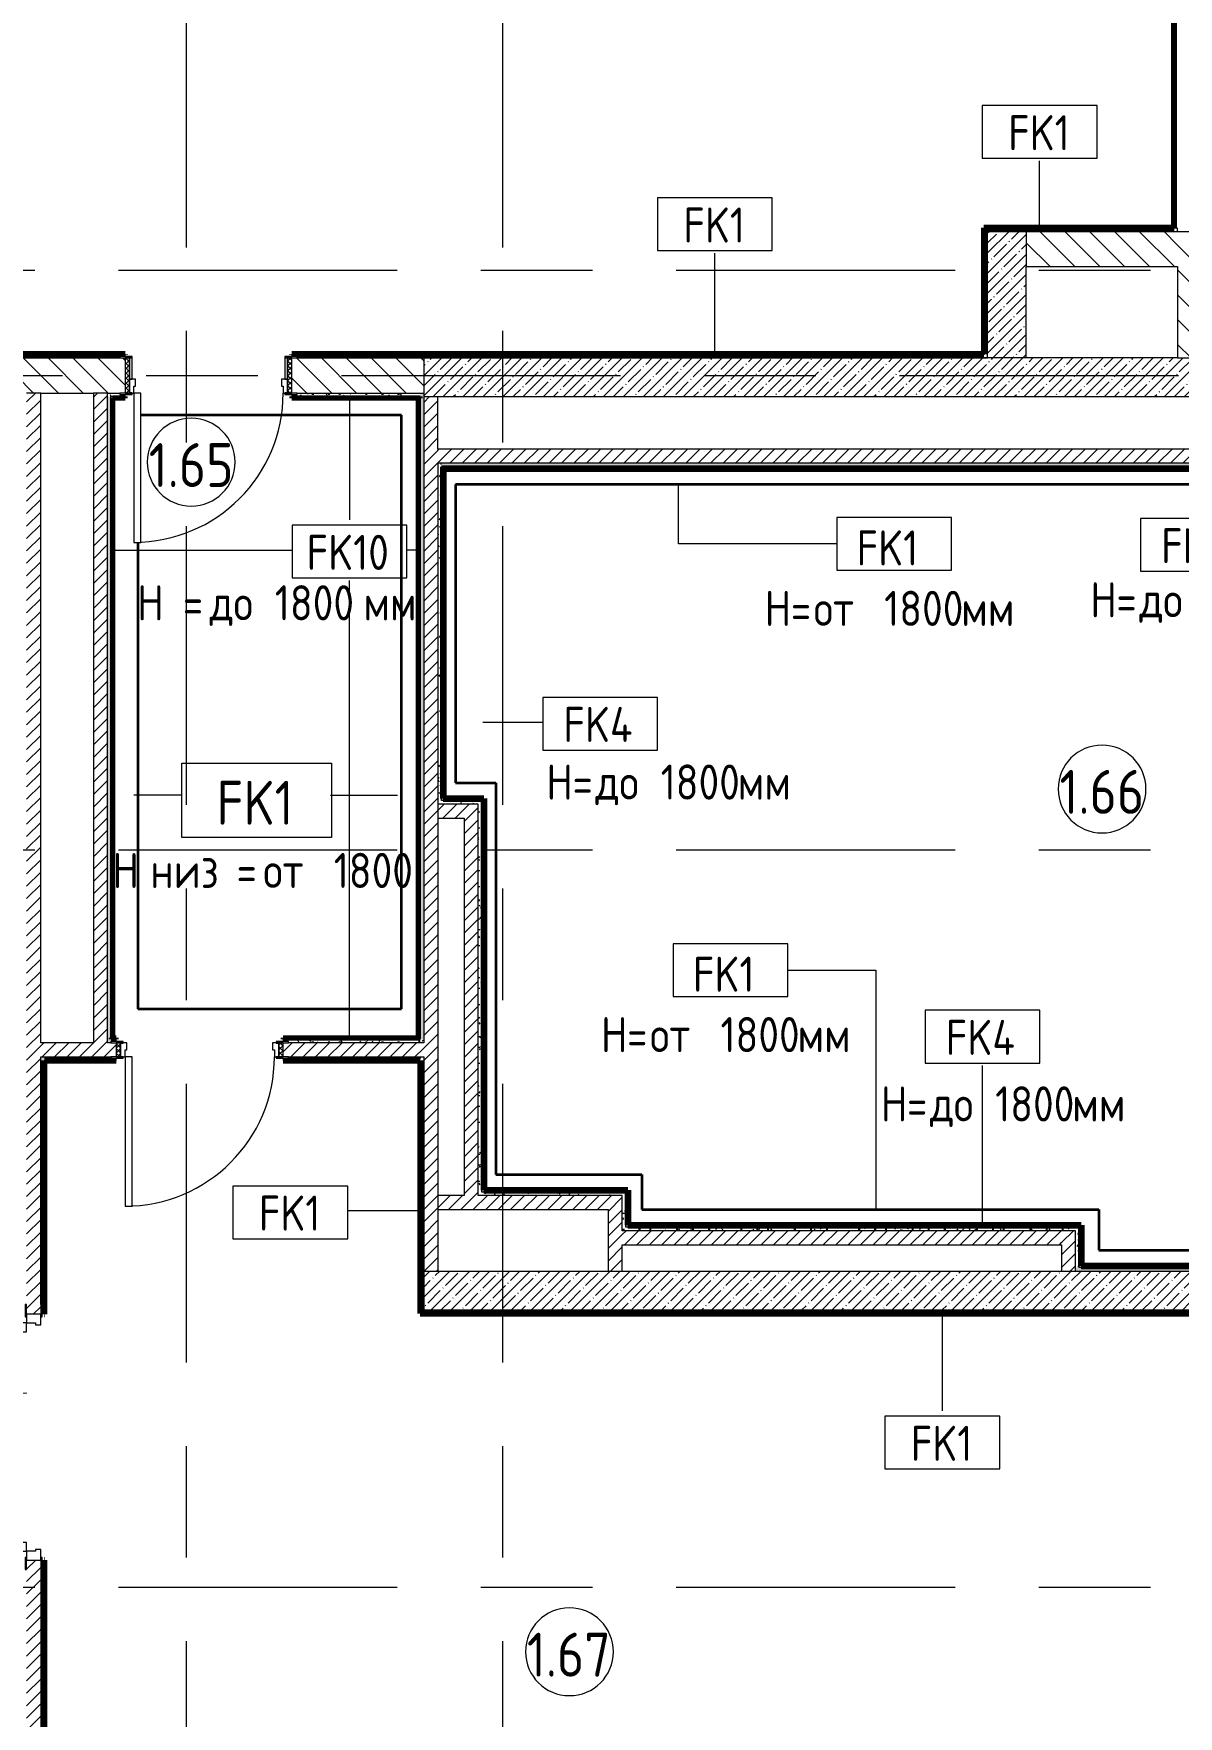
# Model space of a CAD drawing. Header units: millimetres. Extents: x 81711 to 274967, y -8553 to 29000.
# Drawn here: x 91990 to 98504, y 2865 to 12447 of the extents above; entities that cross this region are included whole.
import ezdxf

# ---------------------------------------------------------------- set-up
doc = ezdxf.new("R2010")
doc.units = ezdxf.units.MM
doc.linetypes.add('Осевая', pattern=[3175, 635, -476.25, 1587.5, -476.25])
for name, color, linetype, lineweight in [('A-AREA-IDEN', 7, 'Continuous', 9), ('A-DETL', 7, 'Continuous', 9), ('A-DETL-1', 7, 'Continuous', 35), ('A-DOOR', 7, 'Continuous', 9), ('A-DOOR-1', 7, 'Continuous', 13), ('A-DOOR-FRAM', 7, 'Continuous', 13), ('A-DOOR-FRAM-1', 7, 'Continuous', 9), ('A-WALL', 7, 'Continuous', 9), ('A-WALL-IDEN', 7, 'Continuous', 9), ('G-ANNO-TEXT', 7, 'Continuous', 9), ('I-WALL', 7, 'Continuous', 9), ('Оси-2', 7, 'Осевая', 9)]:
    doc.layers.add(name, color=color, linetype=linetype, lineweight=lineweight)
for name, color, linetype, lineweight, true_color in [('A-WALL-2', 7, 'Continuous', 9, 0xff80c0), ('G-ANNO-TEXT-1', 7, 'Continuous', 9, 0x3c3c3c), ('I-WALL-18', 7, 'Continuous', 90, 0x00ff40), ('I-WALL-2', 7, 'Continuous', 9, 0x00ff40), ('I-WALL-23', 7, 'Continuous', 70, 0xa9f3f5), ('I-WALL-3', 7, 'Continuous', 9, 0xa9f3f5), ('I-WALL-5', 7, 'Continuous', 9, 0xc0c0c0), ('I-WALL-8', 7, 'Continuous', 80, 0xff80c0)]:
    doc.layers.add(name, color=color, linetype=linetype, lineweight=lineweight, true_color=true_color)
doc.styles.add('GOST Common', font='GOST_Common.ttf', dxfattribs={"width": 0.9, "height": 200})
doc.styles.add('GOST Common_1', font='GOST_Common.ttf', dxfattribs={"width": 0.9, "height": 250})
pattern_1 = [(45, (0, 0), (-35.35534, 35.35534), [])]
pattern_2 = [(135, (0, 0), (-70.71068, -70.71068), [])]
pattern_3 = [(45, (0, 0), (-57.024626, 57.024626), []), (45, (57.025, 0), (-57.024626, 57.024626), [100.806, -20.161, 3.353, -16.808])]
pattern_4 = [(0, (0, 0), (121.92, 30.48), [10.058, -81.382, 10.058, -81.382, -487.68]), (0, (0, 0), (121.92, 30.48), [-182.88, 10.058, -172.822, 10.058, -81.382, -213.36]), (0, (0, 0), (121.92, 30.48), [-457.2, 10.058, -50.902, 10.058, -142.342]), (120, (45.72, 15.24), (-87.356454, 90.345817), [10.058, -81.382, 10.058, -81.382, -487.68]), (120, (45.72, 15.24), (-87.356454, 90.345817), [-182.88, 10.058, -172.822, 10.058, -81.382, -213.36]), (120, (45.72, 15.24), (-87.356454, 90.345817), [-457.2, 10.058, -50.902, 10.058, -142.342]), (240, (60.96, 76.2), (-34.563546, -120.825817), [10.058, -81.382, 10.058, -81.382, -487.68]), (240, (60.96, 76.2), (-34.563546, -120.825817), [-182.88, 10.058, -172.822, 10.058, -81.382, -213.36]), (240, (60.96, 76.2), (-34.563546, -120.825817), [-457.2, 10.058, -50.902, 10.058, -142.342])]

# ---------------------------------------------------------------- blocks, each defined once
blk = doc.blocks.new('110_Дверь_СКБ_1Ст_Внутренняя1 - Д-8 950x2100h_охрана-31784688-План отделки стен 1 этажа в осях 23_1-33')
at = {"layer": 'A-DOOR'}
h = blk.add_hatch(dxfattribs=at)
h.set_pattern_fill('FP_6', color=256, style=0, pattern_type=2)
h.set_pattern_definition([(135, (1826.41, 164.685), (-14.14214, -14.14214), []), (225, (1826.41, 164.685), (14.14214, -14.14214), [])])
h.paths.add_polyline_path([(483.9, 100), (462.5, 100), (462.5, -100), (487.5, -100), (487.5, 100)])
at = {"layer": 'A-DOOR-FRAM-1'}
h = blk.add_hatch(dxfattribs=at)
h.set_pattern_fill('FP_7', color=256, style=0, pattern_type=2)
h.set_pattern_definition([(45, (-296.384, 164.685), (-14.1421, 14.1421), []), (135, (-296.384, 164.685), (-14.1421, -14.1421), [])])
h.paths.add_polyline_path([(-437.5, 100), (-462.5, 100), (-462.5, -100), (-437.5, -100)])
at = {"layer": 'A-DOOR'}
blk.add_arc((437.5, 100), 850, 90, 180, dxfattribs=at)
at = {"layer": 'A-DOOR-1'}
for p, q in [((437.5, 950), (397.5, 950)), ((397.5, 950), (397.5, 100)), ((437.5, 100), (437.5, 950)), ((397.5, 100), (437.5, 100))]:
    blk.add_line(p, q, dxfattribs=at)
at = {"layer": 'A-DOOR-FRAM'}
for p, q in [((-422.5, 108), (-492.5, 108)), ((-492.5, 108), (-492.5, 100)), ((-492.5, 100), (-422.5, 100)), ((-437.5, 100), (-462.5, 100)), ((-462.5, 100), (-462.5, -100)), ((-412.5, 100), (-437.5, 100)), ((-437.5, 100), (-437.5, 20)), ((-437.5, -100), (-437.5, 100)), ((-422.5, 100), (-437.5, 100)), ((-437.5, 100), (-437.5, 99)), ((-437.5, 99), (-422.5, 99)), ((-422.5, 100), (-422.5, 108)), ((-422.5, 99), (-422.5, 100)), ((-412.5, 60), (-412.5, 100)), ((437.5, 100), (437.5, 60)), ((462.5, 100), (437.5, 100)), ((517.5, 108), (447.5, 108)), ((447.5, 108), (447.5, 100)), ((462.5, 100), (447.5, 100)), ((447.5, 100), (447.5, 99)), ((447.5, 100), (517.5, 100)), ((447.5, 99), (462.5, 99)), ((462.5, 20), (462.5, 100)), ((487.5, 100), (462.5, 100)), ((462.5, 100), (462.5, -100)), ((462.5, 99), (462.5, 100)), ((487.5, -100), (487.5, 100)), ((517.5, 100), (517.5, 108)), ((-437.5, 20), (-402.5, 20)), ((-422.5, 20), (-437.5, 20)), ((-437.5, 20), (-437.5, -100)), ((-422.5, -100), (-422.5, 20)), ((-402.5, 60), (-412.5, 60)), ((-402.5, 20), (-402.5, 60)), ((437.5, 60), (427.5, 60)), ((427.5, 60), (427.5, 20)), ((427.5, 20), (462.5, 20)), ((462.5, 20), (447.5, 20)), ((447.5, 20), (447.5, -100)), ((462.5, -100), (462.5, 20)), ((-422.5, -100), (-492.5, -100)), ((-492.5, -100), (-492.5, -108)), ((-492.5, -108), (-422.5, -108)), ((-462.5, -100), (-437.5, -100)), ((-437.5, -100), (-422.5, -100)), ((-422.5, -108), (-422.5, -100)), ((447.5, -100), (462.5, -100)), ((517.5, -100), (447.5, -100)), ((447.5, -100), (447.5, -108)), ((447.5, -108), (517.5, -108)), ((462.5, -100), (487.5, -100)), ((517.5, -108), (517.5, -100))]:
    blk.add_line(p, q, dxfattribs=at)
blk = doc.blocks.new('110_Дверь_СКБ_1Ст_Внутренняя1 - Д-8 950x2100h_охрана-32224770-План отделки стен 1 этажа в осях 23_1-33')
at = {"layer": 'A-DOOR'}
h = blk.add_hatch(dxfattribs=at)
h.set_pattern_fill('FP_8', color=256, style=0, pattern_type=2)
h.set_pattern_definition([(135, (1826.41, 104.685), (-14.14214, -14.14214), []), (225, (1826.41, 104.685), (14.14214, -14.14214), [])])
h.paths.add_polyline_path([(487.5, 40), (462.5, 40), (462.5, -40), (487.5, -40)])
at = {"layer": 'A-DOOR-FRAM-1'}
h = blk.add_hatch(dxfattribs=at)
h.set_pattern_fill('FP_9', color=256, style=0, pattern_type=2)
h.set_pattern_definition([(45, (-296.384, 104.685), (-14.1421, 14.1421), []), (135, (-296.384, 104.685), (-14.1421, -14.1421), [])])
h.paths.add_polyline_path([(-437.5, 40), (-462.5, 40), (-462.5, -40), (-437.5, -40)])
at = {"layer": 'A-DOOR'}
blk.add_arc((437.5, 40), 850, 90, 180, dxfattribs=at)
at = {"layer": 'A-DOOR-1'}
for p, q in [((437.5, 890), (397.5, 890)), ((397.5, 890), (397.5, 40)), ((437.5, 40), (437.5, 890)), ((397.5, 40), (437.5, 40))]:
    blk.add_line(p, q, dxfattribs=at)
at = {"layer": 'A-DOOR-FRAM'}
for p, q in [((-422.5, 48), (-492.5, 48)), ((-492.5, 48), (-492.5, 40)), ((-492.5, 40), (-422.5, 40)), ((-437.5, 40), (-462.5, 40)), ((-462.5, 40), (-462.5, -40)), ((-412.5, 40), (-437.5, 40)), ((-437.5, 40), (-437.5, -40)), ((-437.5, -40), (-437.5, 40)), ((-422.5, 40), (-437.5, 40)), ((-437.5, 40), (-437.5, 39)), ((-437.5, 39), (-422.5, 39)), ((-422.5, 40), (-422.5, 48)), ((-422.5, 39), (-422.5, 40)), ((-412.5, 0), (-412.5, 40)), ((-402.5, 0), (-412.5, 0)), ((-402.5, -40), (-402.5, 0)), ((437.5, 0), (427.5, 0)), ((427.5, 0), (427.5, -40)), ((437.5, 40), (437.5, 0)), ((462.5, 40), (437.5, 40)), ((517.5, 48), (447.5, 48)), ((447.5, 48), (447.5, 40)), ((462.5, 40), (447.5, 40)), ((447.5, 40), (447.5, 39)), ((447.5, 40), (517.5, 40)), ((447.5, 39), (462.5, 39)), ((462.5, -40), (462.5, 40)), ((487.5, 40), (462.5, 40)), ((462.5, 40), (462.5, -40)), ((462.5, 39), (462.5, 40)), ((487.5, -40), (487.5, 40)), ((517.5, 40), (517.5, 48)), ((-422.5, -40), (-492.5, -40)), ((-492.5, -40), (-492.5, -48)), ((-492.5, -48), (-422.5, -48)), ((-462.5, -40), (-437.5, -40)), ((-422.5, -39), (-437.5, -39)), ((-437.5, -39), (-437.5, -40)), ((-437.5, -40), (-402.5, -40)), ((-437.5, -40), (-422.5, -40)), ((-422.5, -40), (-422.5, -39)), ((-422.5, -48), (-422.5, -40)), ((427.5, -40), (462.5, -40)), ((462.5, -39), (447.5, -39)), ((447.5, -39), (447.5, -40)), ((447.5, -40), (462.5, -40)), ((517.5, -40), (447.5, -40)), ((447.5, -40), (447.5, -48)), ((447.5, -48), (517.5, -48)), ((462.5, -40), (462.5, -39)), ((462.5, -40), (487.5, -40)), ((517.5, -48), (517.5, -40))]:
    blk.add_line(p, q, dxfattribs=at)
blk = doc.blocks.new('110_Дверь_СКБ_2Ст - Д-5_п_ Из игровой в коридор-32215844-План отделки стен 1 этажа в осях 23_1-33')
at = {"layer": 'A-DOOR'}
for centre, radius, start, end in [((-637.5, 40), 900, 0, 90), ((662.5, 40), 400, 90, 180)]:
    blk.add_arc(centre, radius, start, end, dxfattribs=at)
at = {"layer": 'A-DOOR-1'}
for p, q in [((-637.5, 940), (-637.5, 40)), ((-587.5, 940), (-637.5, 940)), ((-587.5, 40), (-587.5, 940)), ((662.5, 440), (612.5, 440)), ((612.5, 440), (612.5, 40)), ((662.5, 40), (662.5, 440)), ((-637.5, 40), (-587.5, 40)), ((612.5, 40), (662.5, 40))]:
    blk.add_line(p, q, dxfattribs=at)
at = {"layer": 'A-DOOR-FRAM'}
for p, q in [((-672.5, 48), (-742.5, 48)), ((-742.5, 48), (-742.5, 40)), ((-742.5, 40), (-672.5, 40)), ((-637.5, 40), (-687.5, 40)), ((-687.5, 40), (-687.5, -40)), ((-672.5, 40), (-672.5, 48)), ((-637.5, -10), (-637.5, 40)), ((662.5, 40), (662.5, -10)), ((712.5, 40), (662.5, 40)), ((767.5, 48), (697.5, 48)), ((697.5, 48), (697.5, 40)), ((697.5, 40), (767.5, 40)), ((712.5, -40), (712.5, 40)), ((767.5, 40), (767.5, 48)), ((-672.5, -40), (-742.5, -40)), ((-742.5, -40), (-742.5, -48)), ((-742.5, -48), (-672.5, -48)), ((-672.5, -39), (-687.5, -39)), ((-687.5, -39), (-687.5, -40)), ((-687.5, -40), (-627.5, -40)), ((-687.5, -40), (-672.5, -40)), ((-672.5, -40), (-672.5, -39)), ((-672.5, -48), (-672.5, -40)), ((-627.5, -10), (-637.5, -10)), ((-627.5, -40), (-627.5, -10)), ((662.5, -10), (652.5, -10)), ((652.5, -10), (652.5, -40)), ((652.5, -40), (712.5, -40)), ((712.5, -39), (697.5, -39)), ((697.5, -39), (697.5, -40)), ((697.5, -40), (712.5, -40)), ((767.5, -40), (697.5, -40)), ((697.5, -40), (697.5, -48)), ((697.5, -48), (767.5, -48)), ((712.5, -40), (712.5, -39)), ((767.5, -48), (767.5, -40))]:
    blk.add_line(p, q, dxfattribs=at)
blk = doc.blocks.new('М_стена_0001 - Типоразмер_без рамки-25382661-План отделки стен 1 этажа в осях 23_1-33')
at = {"layer": 'A-WALL-IDEN'}
for p, q in [((3.258, 1.523), (-3.273, 1.523)), ((-3.273, 1.523), (-3.273, -1.477)), ((3.258, -1.477), (3.258, 1.523)), ((-3.273, -1.477), (3.258, -1.477))]:
    blk.add_line(p, q, dxfattribs=at)
blk = doc.blocks.new('Марка_Помещения - Номер-25198446-План отделки стен 1 этажа в осях 23_1-33')
at = {"layer": 'A-AREA-IDEN'}
for start, end in [(360, 180), (180, 360)]:
    blk.add_arc((0, 0), 2.5, start, end, dxfattribs=at)

msp = doc.modelspace()

# ---------------------------------------------------------------- hatches: boundary and pattern name
at = {"layer": 'I-WALL'}
h = msp.add_hatch(dxfattribs=at)
h.set_pattern_fill('FP_4', color=256, style=0, pattern_type=2)
h.set_pattern_definition(pattern_2)
h.paths.add_polyline_path([(98700, 10600), (98700, 11320), (98500, 11320), (98500, 10600)])
h.paths.add_polyline_path([(98500, 13220), (98700, 13220), (98700, 13400), (98500, 13400)])
h = msp.add_hatch(dxfattribs=at)
h.set_pattern_fill('FP_64', color=256, style=0, pattern_type=2)
h.set_pattern_definition(pattern_4)
h.paths.add_polyline_path([(97419, 11320), (98500, 11320), (98500, 11340), (97399, 11340), (97399, 11320)])
h = msp.add_hatch(dxfattribs=at)
h.set_pattern_fill('FP_64', color=256, style=0, pattern_type=2)
h.set_pattern_definition(pattern_4)
h.paths.add_polyline_path([(97419, 10600), (97419, 11320), (97399, 11320), (97399, 10600)])
h = msp.add_hatch(dxfattribs=at)
h.set_pattern_fill('FP_2', color=256, style=0, pattern_type=2)
h.set_pattern_definition(pattern_3)
h.paths.add_polyline_path([(97639, 10600), (97639, 11320), (97419, 11320), (97419, 10600)])
h = msp.add_hatch(dxfattribs=at)
h.set_pattern_fill('FP_4', color=256, style=0, pattern_type=2)
h.set_pattern_definition(pattern_2)
h.paths.add_polyline_path([(98500, 11120), (98500, 11320), (97639, 11320), (97639, 11120)])
h = msp.add_hatch(dxfattribs=at)
h.set_pattern_fill('FP_64', color=256, style=0, pattern_type=2)
h.set_pattern_definition(pattern_4)
h.paths.add_polyline_path([(97399, 10600), (97398, 10620), (93460, 10620), (93460, 10608), (93490, 10608), (93490, 10600), (95174.8, 10600)])
h.paths.add_polyline_path([(89852.5, 10600), (89930, 10601), (89930, 10608), (89960, 10608), (89960, 10620), (89359, 10620), (89359, 10600)])
h.paths.add_polyline_path([(92510, 10600), (92510, 10600), (92480, 10600), (92480, 10608), (92510, 10608), (92510, 10620), (91410, 10620), (91410, 10608), (91440, 10608), (91440, 10600), (92480, 10600)])
h = msp.add_hatch(dxfattribs=at)
h.set_pattern_fill('FP_4', color=256, style=0, pattern_type=2)
h.set_pattern_definition(pattern_2)
h.paths.add_polyline_path([(92480, 10400), (92510, 10400), (92510, 10600), (91385, 10600), (91385, 10400), (92410, 10400)])
h.paths.add_polyline_path([(107130, 10400), (107130, 10600), (105095, 10600), (105095, 10400), (105819.4, 10400)])
h.paths.add_polyline_path([(103645, 10400), (103645, 10600), (101610, 10600), (101610, 10400), (103615, 10400)])
h.paths.add_polyline_path([(89610, 10400), (89985, 10400), (89985, 10600), (89610, 10600)])
h.paths.add_polyline_path([(93460, 10400), (94210, 10400), (94210, 10600), (93460, 10600)])
h = msp.add_hatch(dxfattribs=at)
h.set_pattern_fill('FP_2', color=256, style=0, pattern_type=2)
h.set_pattern_definition(pattern_3)
h.paths.add_polyline_path([(100497.1, 10380), (101610, 10380), (101610, 10600), (94210, 10600), (94210, 10380), (95174.8, 10380)])
h = msp.add_hatch(dxfattribs=at)
h.set_pattern_fill('FP_3', color=256, style=0, pattern_type=2)
h.set_pattern_definition(pattern_1)
h.paths.add_polyline_path([(92030, 100), (92029, 3755), (91950, 3755), (91950, 100)])
h.paths.add_polyline_path([(92030, 5155), (92030, 10400), (91950, 10400), (91950, 5155), (92029, 5155)])
h = msp.add_hatch(dxfattribs=at)
h.set_pattern_fill('FP_3', color=256, style=0, pattern_type=2)
h.set_pattern_definition(pattern_1)
h.paths.add_polyline_path([(92330, 6700), (92410, 6700), (92410, 10400), (92330, 10400), (92330, 7527.3)])
h = msp.add_hatch(dxfattribs=at)
h.set_pattern_fill('FP_64', color=256, style=0, pattern_type=2)
h.set_pattern_definition(pattern_4)
h.paths.add_polyline_path([(92480, 10380), (92510, 10380), (92510, 10392), (92480, 10392.5), (92480, 10400), (92410, 10400), (92410, 10380), (92430, 10380)])
h.paths.add_polyline_path([(93460, 10380), (94190, 10380), (94190, 10400), (93490, 10399.2), (93490, 10392), (93460, 10392)])
h = msp.add_hatch(dxfattribs=at)
h.set_pattern_fill('FP_64', color=256, style=0, pattern_type=2)
h.set_pattern_definition(pattern_4)
h.paths.add_polyline_path([(92410, 6700), (92430, 6700), (92430, 10380), (92410, 10380), (92410, 6708)])
h = msp.add_hatch(dxfattribs=at)
h.set_pattern_fill('FP_64', color=256, style=0, pattern_type=2)
h.set_pattern_definition(pattern_4)
h.paths.add_polyline_path([(94210, 6720), (94210, 10400), (94190, 10400), (94190, 6720)])
h = msp.add_hatch(dxfattribs=at)
h.set_pattern_fill('FP_3', color=256, style=0, pattern_type=2)
h.set_pattern_definition(pattern_1)
h.paths.add_polyline_path([(94210, 5400), (94290, 5400), (94290, 10380), (94210, 10380), (94210, 6620)])
h = msp.add_hatch(dxfattribs=at)
h.set_pattern_fill('FP_3', color=256, style=0, pattern_type=2)
h.set_pattern_definition(pattern_1)
h.paths.add_polyline_path([(94290, 10000), (101080, 10000), (101080, 10080), (94290, 10080)])
h = msp.add_hatch(dxfattribs=at)
h.set_pattern_fill('FP_64', color=256, style=0, pattern_type=2)
h.set_pattern_definition(pattern_4)
h.paths.add_polyline_path([(94290, 8060), (94310, 8060), (94310, 10000), (94290, 10000), (94290, 9963.2)])
h = msp.add_hatch(dxfattribs=at)
h.set_pattern_fill('FP_64', color=256, style=0, pattern_type=2)
h.set_pattern_definition(pattern_4)
h.paths.add_polyline_path([(101080, 9980), (101080, 10000), (94310, 10000), (94310, 9980), (101060, 9980)])
h = msp.add_hatch(dxfattribs=at)
h.set_pattern_fill('FP_3', color=256, style=0, pattern_type=2)
h.set_pattern_definition(pattern_1)
h.paths.add_polyline_path([(94290, 7980), (94520, 7980), (94520, 8060), (94290, 8060)])
h = msp.add_hatch(dxfattribs=at)
h.set_pattern_fill('FP_64', color=256, style=0, pattern_type=2)
h.set_pattern_definition(pattern_4)
h.paths.add_polyline_path([(94310, 8060), (94520, 8060), (94520, 8080), (94310, 8080)])
h = msp.add_hatch(dxfattribs=at)
h.set_pattern_fill('FP_64', color=256, style=0, pattern_type=2)
h.set_pattern_definition(pattern_4)
h.paths.add_polyline_path([(94520, 5850), (94540, 5850), (94540, 8080), (94520, 8080), (94520, 7527.3)])
h = msp.add_hatch(dxfattribs=at)
h.set_pattern_fill('FP_3', color=256, style=0, pattern_type=2)
h.set_pattern_definition(pattern_1)
h.paths.add_polyline_path([(94440, 5830), (94520, 5830), (94520, 7980), (94440, 7980), (94440, 7527.3)])
h = msp.add_hatch(dxfattribs=at)
h.set_pattern_fill('FP_64', color=256, style=0, pattern_type=2)
h.set_pattern_definition(pattern_4)
h.paths.add_polyline_path([(94210, 6700), (94210, 6720), (93410, 6720), (93410, 6708), (93440, 6708), (93440, 6700), (93844.2, 6700)])
h.paths.add_polyline_path([(92460, 6708), (92460, 6720), (92430, 6720), (92430, 6708), (92448, 6708)])
h = msp.add_hatch(dxfattribs=at)
h.set_pattern_fill('FP_3', color=256, style=0, pattern_type=2)
h.set_pattern_definition(pattern_1)
h.paths.add_polyline_path([(93844.2, 6620), (94210, 6620), (94210, 6700), (93410, 6700), (93410, 6620), (93440, 6620)])
h.paths.add_polyline_path([(92030, 6620), (92460, 6620), (92460, 6700), (92030, 6700)])
h = msp.add_hatch(dxfattribs=at)
h.set_pattern_fill('FP_64', color=256, style=0, pattern_type=2)
h.set_pattern_definition(pattern_4)
h.paths.add_polyline_path([(92050, 525), (92050, 3730), (92038, 3730), (92038, 3700), (92030, 3700), (92030, 525)])
h.paths.add_polyline_path([(92050, 5180), (92050, 6620), (92030, 6620), (92030.4, 5210), (92038, 5210), (92038, 5180)])
h = msp.add_hatch(dxfattribs=at)
h.set_pattern_fill('FP_64', color=256, style=0, pattern_type=2)
h.set_pattern_definition(pattern_4)
h.paths.add_polyline_path([(94190, 6600), (94210, 6600), (94210, 6620), (93440, 6619.2), (93440, 6612), (93410, 6612), (93410, 6600), (94189, 6600)])
h.paths.add_polyline_path([(92460, 6600), (92460, 6612), (92430, 6612), (92430, 6620), (92050, 6620), (92050, 6600), (92430, 6600)])
h = msp.add_hatch(dxfattribs=at)
h.set_pattern_fill('FP_64', color=256, style=0, pattern_type=2)
h.set_pattern_definition(pattern_4)
h.paths.add_polyline_path([(94190, 5160), (94210, 5160), (94210, 6600), (94190, 6600), (94190, 6587)])
h = msp.add_hatch(dxfattribs=at)
h.set_pattern_fill('FP_64', color=256, style=0, pattern_type=2)
h.set_pattern_definition(pattern_4)
h.paths.add_polyline_path([(95174.8, 5830), (95340, 5830), (95340, 5850), (94520, 5850), (94520, 5830)])
h = msp.add_hatch(dxfattribs=at)
h.set_pattern_fill('FP_64', color=256, style=0, pattern_type=2)
h.set_pattern_definition(pattern_4)
h.paths.add_polyline_path([(95360, 5650), (95360, 5850), (95340, 5850), (95340, 5650)])
h = msp.add_hatch(dxfattribs=at)
h.set_pattern_fill('FP_3', color=256, style=0, pattern_type=2)
h.set_pattern_definition(pattern_1)
h.paths.add_polyline_path([(95174.8, 5750), (95260, 5750), (95260, 5830), (94290, 5830), (94290, 5750)])
h = msp.add_hatch(dxfattribs=at)
h.set_pattern_fill('FP_3', color=256, style=0, pattern_type=2)
h.set_pattern_definition(pattern_1)
h.paths.add_polyline_path([(95340, 5400), (95340, 5830), (95260, 5830), (95260, 5400)])
h = msp.add_hatch(dxfattribs=at)
h.set_pattern_fill('FP_64', color=256, style=0, pattern_type=2)
h.set_pattern_definition(pattern_4)
h.paths.add_polyline_path([(97835.9, 5630), (97920, 5630), (97920, 5650), (95340, 5650), (95340, 5630)])
h = msp.add_hatch(dxfattribs=at)
h.set_pattern_fill('FP_3', color=256, style=0, pattern_type=2)
h.set_pattern_definition(pattern_1)
h.paths.add_polyline_path([(97840, 5550), (97840, 5630), (95340, 5630), (95340, 5550), (97835.9, 5550)])
h = msp.add_hatch(dxfattribs=at)
h.set_pattern_fill('FP_3', color=256, style=0, pattern_type=2)
h.set_pattern_definition(pattern_1)
h.paths.add_polyline_path([(97920, 5400), (97920, 5630), (97840, 5630), (97840, 5400)])
h = msp.add_hatch(dxfattribs=at)
h.set_pattern_fill('FP_64', color=256, style=0, pattern_type=2)
h.set_pattern_definition(pattern_4)
h.paths.add_polyline_path([(97940, 5420), (97940, 5650), (97920, 5650), (97920, 5420)])
h = msp.add_hatch(dxfattribs=at)
h.set_pattern_fill('FP_2', color=256, style=0, pattern_type=2)
h.set_pattern_definition(pattern_3)
h.paths.add_polyline_path([(101610, 5180), (101610, 5400), (100710, 5400), (100710, 5180), (101570, 5180)])
h.paths.add_polyline_path([(95174.8, 5180), (99660, 5180), (99660, 5400), (94210, 5400), (94210, 5180)])
h = msp.add_hatch(dxfattribs=at)
h.set_pattern_fill('FP_64', color=256, style=0, pattern_type=2)
h.set_pattern_definition(pattern_4)
h.paths.add_polyline_path([(99630, 5400), (99630, 5408), (99660, 5408), (99660, 5420), (97920, 5420), (97920, 5400)])
h.paths.add_polyline_path([(101080, 5400), (101080, 5420), (100710, 5420), (100710, 5408), (100740, 5408), (100740, 5400)])
h = msp.add_hatch(dxfattribs=at)
h.set_pattern_fill('FP_64', color=256, style=0, pattern_type=2)
h.set_pattern_definition(pattern_4)
h.paths.add_polyline_path([(97835.9, 5160), (99660, 5160), (99660, 5172), (99630, 5172), (99630, 5180), (94210, 5180), (94210, 5160), (95174.8, 5160)])
h.paths.add_polyline_path([(101570, 5160), (101570, 5180), (100740, 5179.3), (100740, 5172), (100710, 5172), (100710, 5160), (101569, 5160)])
at = {"layer": 'I-WALL-2'}
for points in [[(94321, 8080), (94321, 9980), (94310, 9980), (94310, 8080)], [(101060, 9969), (101060, 9980), (94310, 9980), (94310, 9969), (101049, 9969)], [(94321, 8080), (94551, 8080), (94551, 8091), (94321, 8091)], [(94551, 5850), (94551, 8080), (94540, 8080), (94540, 5850)], [(95360, 5850), (95371, 5850), (95371, 5861), (94551, 5861), (94551, 5850), (95340, 5850)], [(95371, 5650), (95371, 5850), (95360, 5850), (95360, 5650)], [(97940, 5650), (97951, 5650), (97951, 5661), (95371, 5661), (95371, 5650), (97920, 5650)], [(97951, 5420), (97951, 5650), (97940, 5650), (97940, 5420)]]:
    msp.add_hatch(color=256, dxfattribs=at).paths.add_polyline_path(points)
h = msp.add_hatch(color=256, dxfattribs=at)
h.paths.add_polyline_path([(99660, 5420), (99660, 5431), (97951, 5431), (97951, 5420)])
h.paths.add_polyline_path([(101060, 5420), (101060, 5431), (100710, 5431), (100710, 5420)])
at = {"layer": 'I-WALL-3'}
h = msp.add_hatch(color=256, dxfattribs=at)
h.paths.add_polyline_path([(92439, 10371), (92510, 10371), (92510, 10380), (92430, 10380), (92430, 10371)])
h.paths.add_polyline_path([(94189.5, 10371), (94189.5, 10380), (93460, 10380), (93460, 10371)])
for points in [[(92439, 6720), (92439, 10371), (92430, 10371), (92430, 6720)], [(94190, 6720.5), (94190, 10380), (94181, 10380), (94181, 6720.5)]]:
    msp.add_hatch(color=256, dxfattribs=at).paths.add_polyline_path(points)
h = msp.add_hatch(color=256, dxfattribs=at)
h.paths.add_polyline_path([(94190, 6720), (94190, 6729), (93410, 6729), (93410, 6720), (93844.2, 6720)])
h.paths.add_polyline_path([(92430.5, 6720), (92460, 6720), (92460, 6729), (92430.5, 6729)])

# ---------------------------------------------------------------- linework, layer by layer
at = {"layer": 'A-DETL'}
for p, q in [((95660.5, 9541.5), (95660.5, 9880)), ((97213.6, 9691.5), (96560.5, 9691.5)), ((96560.5, 9691.5), (96560.5, 9391.5)), ((97213.6, 9391.5), (97213.6, 9691.5)), ((96560.5, 9541.5), (95660.5, 9541.5)), ((96560.5, 9391.5), (97213.6, 9391.5)), ((92836, 8109.9), (92560, 8109.9)), ((93680, 8109.9), (94060, 8109.9)), ((96281.9, 7264.2), (95628.8, 7264.2)), ((95628.8, 7264.2), (95628.8, 6964.2)), ((96281.9, 6964.2), (96281.9, 7264.2)), ((96281.9, 7114.2), (96781.9, 7114.2)), ((96781.9, 7114.2), (96781.9, 5750)), ((95628.8, 6964.2), (96281.9, 6964.2))]:
    msp.add_line(p, q, dxfattribs=at)
at = {"layer": 'A-DETL-1'}
for p, q in [((94083.5, 10273.7), (92600, 10273.7)), ((94083.5, 6893.7), (94083.5, 10273.7)), ((100960, 9880), (94390, 9880)), ((94390, 9880), (94390, 8180)), ((92583.5, 9550), (92583.5, 6893.7)), ((94390, 8180), (94620, 8180)), ((94620, 8180), (94620, 5950)), ((92583.5, 6893.7), (94083.5, 6893.7)), ((94620, 5950), (95451, 5950)), ((95451, 5950), (95451, 5750)), ((95451, 5750), (98051, 5750)), ((98051, 5750), (98051, 5520)), ((98051, 5520), (100960, 5520))]:
    msp.add_line(p, q, dxfattribs=at)
at = {"layer": 'A-WALL'}
for p, q in [((97399, 11320), (97399, 10620)), ((97639, 11320), (97639, 11120)), ((97399, 10620), (93460, 10620)), ((94210, 10600), (94210, 10400)), ((98500, 10600), (98700, 10600)), ((92030, 10400), (91950, 10400)), ((92410, 10400), (92330, 10400)), ((94210, 6700), (93440, 6700)), ((92050, 6599), (92050, 6600)), ((92050, 6600), (92460, 6600)), ((94189, 6600), (94190, 6600)), ((94190, 6600), (94190, 5160)), ((94210, 5400), (94290, 5400)), ((92050, 525), (92050, 3730))]:
    msp.add_line(p, q, dxfattribs=at)
at = {"layer": 'A-WALL-2'}
for p, q in [((91410, 10620), (92510, 10620)), ((92050, 6599), (92050, 5180)), ((94189, 6600), (93410, 6600))]:
    msp.add_line(p, q, dxfattribs=at)
at = {"layer": 'A-WALL-IDEN'}
for p, q in [((97715.1, 11340.5), (97715.1, 11723)), ((95866.7, 10620.5), (95866.7, 11197.2)), ((93787.8, 10379.5), (93787.8, 9677.4)), ((92428.7, 9505.4), (93461.3, 9505.4)), ((94185.5, 9505.4), (94114.4, 9505.4)), ((93787.8, 6715.8), (93787.8, 9333.4)), ((94545.5, 8525.5), (94887, 8525.5)), ((97389.7, 5655.5), (97389.7, 6571.2)), ((94189.5, 5742.7), (93777, 5742.7)), ((97160.9, 5159.5), (97160.9, 4603.7))]:
    msp.add_line(p, q, dxfattribs=at)
at = {"layer": 'G-ANNO-TEXT', "flags": 128}
msp.add_lwpolyline([(92833.8, 8292.5), (93685.4, 8292.5), (93685.4, 7869.5), (92833.8, 7869.5)], close=True, dxfattribs=at)
at = {"layer": 'I-WALL-18'}
for p, q in [((101060, 9969), (94310, 9969)), ((94321, 9980), (94321, 8091)), ((94321, 8091), (94551, 8091)), ((94551, 8091), (94551, 5861)), ((94551, 5861), (95371, 5861)), ((95371, 5861), (95371, 5661)), ((95371, 5661), (97951, 5661)), ((97951, 5661), (97951, 5431)), ((97951, 5431), (99660, 5431))]:
    msp.add_line(p, q, dxfattribs=at)
at = {"layer": 'I-WALL-23'}
for p, q in [((92510, 10371), (92439, 10371)), ((92439, 10371), (92439, 6720)), ((92510, 10371), (92510, 10380)), ((93460, 10380), (93460, 10371)), ((94189.5, 10371), (93460, 10371)), ((94181, 6720.5), (94181, 10380)), ((94189.5, 10371), (94189.5, 10380)), ((92430.5, 6729), (92460, 6729)), ((92430.5, 6729), (92430.5, 6720)), ((92460, 6720), (92460, 6729)), ((93410, 6729), (94190, 6729)), ((93410, 6729), (93410, 6720)), ((94181, 6720.5), (94190, 6720.5))]:
    msp.add_line(p, q, dxfattribs=at)
at = {"layer": 'I-WALL-5'}
for p, q in [((97419, 10600), (97419, 11320)), ((97419, 11320), (98500, 11320)), ((98500, 11340), (98480, 11340)), ((98500, 11320), (98500, 11340)), ((98500, 11320), (100809, 11320)), ((97639, 11120), (98500, 11120)), ((97639, 10600), (97639, 11120)), ((98500, 11120), (98500, 10600)), ((92480, 10600), (91440, 10600)), ((91440, 10600), (92480, 10600)), ((92510, 10608), (92510, 10620)), ((93460, 10620), (93460, 10608)), ((98500, 10600), (93490, 10600)), ((93490, 10600), (97419, 10600)), ((92030, 6700), (92030, 10400)), ((92030, 10400), (92330, 10400)), ((92330, 10400), (92330, 6700)), ((92410, 6700), (92410, 10400)), ((92410, 10400), (92480, 10400)), ((92430, 10380), (92510, 10380)), ((92430, 6720), (92430, 10380)), ((92510, 10380), (92510, 10392)), ((93460, 10392), (93460, 10380)), ((93460, 10380), (94190, 10380)), ((93490, 10400), (94210, 10400)), ((94190, 10380), (94190, 6720)), ((94210, 10400), (94210, 6700)), ((94210, 10380), (101610, 10380)), ((94290, 10080), (94290, 10380)), ((101080, 10080), (94290, 10080)), ((94290, 10000), (94290, 5400)), ((101080, 10000), (94290, 10000)), ((94310, 8080), (94310, 9980)), ((94310, 9980), (101060, 9980)), ((94520, 8060), (94290, 8060)), ((94540, 8080), (94310, 8080)), ((94520, 5830), (94520, 8060)), ((94540, 5850), (94540, 8080)), ((94290, 7980), (94440, 7980)), ((94440, 7980), (94440, 5830)), ((92460, 6720), (92430, 6720)), ((92460, 6708), (92460, 6720)), ((94190, 6720), (93410, 6720)), ((93410, 6720), (93410, 6708)), ((92330, 6700), (92030, 6700)), ((92030, 6620), (92430, 6620)), ((92030, 5210), (92030, 6620)), ((92430, 6700), (92410, 6700)), ((92460, 6600), (92460, 6612)), ((93410, 6612), (93410, 6600)), ((93440, 6620), (94210, 6620)), ((94210, 6620), (94210, 5180)), ((95360, 5850), (94540, 5850)), ((95360, 5650), (95360, 5850)), ((94440, 5830), (94290, 5830)), ((94290, 5750), (95260, 5750)), ((95340, 5830), (94520, 5830)), ((95260, 5750), (95260, 5400)), ((95340, 5630), (95340, 5830)), ((97920, 5630), (95340, 5630)), ((97940, 5650), (95360, 5650)), ((97920, 5400), (97920, 5630)), ((97940, 5420), (97940, 5650)), ((95340, 5550), (97840, 5550)), ((95340, 5400), (95340, 5550)), ((97840, 5550), (97840, 5400)), ((94290, 5400), (99630, 5400)), ((99660, 5420), (97940, 5420)), ((92038, 5180), (92050, 5180)), ((94210, 5180), (99630, 5180)), ((92030, 3700), (92030, 100)), ((92050, 3730), (92038, 3730))]:
    msp.add_line(p, q, dxfattribs=at)
at = {"layer": 'I-WALL-8'}
for p, q in [((98479, 13380), (98479, 11340)), ((98480, 11340), (98480, 13220)), ((98480, 11341), (97398, 11341)), ((97398, 11341), (97398, 10621)), ((97399, 11340), (98480, 11340)), ((97399, 11320), (97399, 11340)), ((92510, 10621), (91385, 10621)), ((92510, 10620), (92510, 10621)), ((97398, 10621), (93460, 10621)), ((93460, 10621), (93460, 10620)), ((92051, 6599), (92460, 6599)), ((92051, 5155), (92051, 6599)), ((92460, 6599), (92460, 6600)), ((93410, 6600), (93410, 6599)), ((93410, 6599), (94189, 6599)), ((94189, 6599), (94189, 5159)), ((92050, 5180), (92050, 5155)), ((92050, 5155), (92051, 5155)), ((94189, 5159), (99660, 5159)), ((99660, 5160), (94190, 5160)), ((92050, 3755), (92050, 3730)), ((92051, 3755), (92050, 3755)), ((92051, 521), (92051, 3755))]:
    msp.add_line(p, q, dxfattribs=at)
at = {"layer": 'Оси-2'}
for p, q in [((92860, 593.7), (92860, 19415.1)), ((94660, 593.7), (94660, 19415.1)), ((85010.7, 11100), (120319, 11100)), ((86280.7, 10500), (120319, 10500)), ((85010.7, 7800), (122760, 7800)), ((85010.7, 3600), (122760, 3600))]:
    msp.add_line(p, q, dxfattribs=at)

# ---------------------------------------------------------------- block references
at = {"layer": 'A-AREA-IDEN', "xscale": 99.99999999999993, "yscale": 99.99999999999993, "zscale": 99.99999999999993}
for p in [(92886.8, 10006.7), (98070.1, 8145.4), (95039.2, 3232.5)]:
    msp.add_blockref('Марка_Помещения - Номер-25198446-План отделки стен 1 этажа в осях 23_1-33', p, dxfattribs=at)
at = {"layer": 'A-DOOR'}
for name, p, rotation in [('110_Дверь_СКБ_1Ст_Внутренняя1 - Д-8 950x2100h_охрана-31784688-План отделки стен 1 этажа в осях 23_1-33', (92997.5, 10500), 180), ('110_Дверь_СКБ_1Ст_Внутренняя1 - Д-8 950x2100h_охрана-32224770-План отделки стен 1 этажа в осях 23_1-33', (92947.5, 6660), 180), ('110_Дверь_СКБ_2Ст - Д-5_п_ Из игровой в коридор-32215844-План отделки стен 1 этажа в осях 23_1-33', (91990, 4442.5), 89.99999999999991)]:
    msp.add_blockref(name, p, dxfattribs=dict(at, rotation=rotation))
at = {"layer": 'A-WALL-IDEN', "xscale": 99.99999999999993, "yscale": 99.99999999999993, "zscale": 99.99999999999993}
for p in [(97715.9, 11884.6), (95867.5, 11358.8), (98616.2, 9532.7), (93788.6, 9495), (95214.4, 8515.1), (97390.5, 6732.8), (93451.2, 5732.3), (97161.7, 4421.2)]:
    msp.add_blockref('М_стена_0001 - Типоразмер_без рамки-25382661-План отделки стен 1 этажа в осях 23_1-33', p, dxfattribs=at)

# ---------------------------------------------------------------- texts
at = {"layer": 'A-AREA-IDEN', "char_height": 250, "width": 606.076, "attachment_point": 1, "style": 'GOST Common_1'}
for s, insert in [('1.65', (92644.9, 10115.2)), ('1.66', (97828.2, 8254)), ('1.67', (94797.3, 3341))]:
    msp.add_mtext(s, dxfattribs=dict(at, insert=insert))
at = {"layer": 'A-WALL-IDEN', "char_height": 200, "attachment_point": 1, "style": 'GOST Common'}
for s, insert, width in [('FK1', (97535.6, 11982.6), 447.342), ('FK1', (95687.3, 11456.8), 447.342), ('FK10', (93543.1, 9593), 606.076), ('FK4', (98406.2, 9630.8), 519.493), ('FK4', (95004.4, 8613.1), 519.493), ('FK4', (97180.5, 6830.8), 519.493), ('FK1', (93271, 5830.3), 447.342), ('FK1', (96981.5, 4519.2), 447.342)]:
    msp.add_mtext(s, dxfattribs=dict(at, insert=insert, width=width))
at = {"layer": 'G-ANNO-TEXT-1', "char_height": 200, "attachment_point": 1, "style": 'GOST Common'}
for s, insert, width in [('FK1', (96673.3, 9618.1), 447.342), ('H = ', (92580.3, 9305.8), 497.848), (' 1800 ', (93253, 9305.8), 743.164), ('\\fGOST Common|b0|i0|c204|p34|;\\W.9;Н', (98002.3, 9323.2), 180.38), ('до', (92991.1, 9305.8), 317.468), ('мм', (93866.2, 9305.8), 360.759), ('\\fGOST Common|b0|i0|c204|p34|;\\W.9;Н', (96149.4, 9274.1), 180.38), ('от', (96429.2, 9274.1), 353.544), (' 1800', (96720.9, 9274.1), 663.797), ('мм', (97268.6, 9274.1), 360.759), ('\\fGOST Common|b0|i0|c204|p34|;\\W.9;=', (98151.2, 9323.2), 158.734), ('до', (98282.1, 9323.2), 317.468), ('\\fGOST Common|b0|i0|c204|p34|;\\W.9;=', (96298.3, 9274.1), 158.734), ('\\fGOST Common|b0|i0|c204|p34|;\\W.9;Н', (94907.1, 8285), 180.38), (' 1800', (95448.9, 8285), 663.797), ('\\fGOST Common|b0|i0|c204|p34|;\\W.9;=', (95056, 8285), 158.734), ('до', (95186.9, 8285), 317.468), ('мм', (95996.6, 8285), 360.759), ('H ', (92439.4, 7781.6), 259.747), (' 1800', (93588.3, 7781.6), 663.797), ('низ', (92653.7, 7781.6), 461.772), (' = ', (93034.7, 7781.6), 317.468), ('от', (93296.6, 7781.6), 353.544), ('FK1', (95741.5, 7190.8), 447.342), ('\\fGOST Common|b0|i0|c204|p34|;\\W.9;Н', (95217.7, 6846.8), 180.38), (' 1800', (95789.2, 6846.8), 663.797), ('\\fGOST Common|b0|i0|c204|p34|;\\W.9;=', (95366.5, 6846.8), 158.734), ('от', (95497.5, 6846.8), 353.544), ('мм', (96336.9, 6846.8), 360.759), ('\\fGOST Common|b0|i0|c204|p34|;\\W.9;Н', (96810.8, 6452.2), 180.38), (' 1800', (97352.5, 6452.2), 663.797), ('\\fGOST Common|b0|i0|c204|p34|;\\W.9;=', (96959.6, 6452.2), 158.734), ('до', (97090.6, 6452.2), 317.468), ('мм', (97900.2, 6452.2), 360.759)]:
    msp.add_mtext(s, dxfattribs=dict(at, insert=insert, width=width))

# ---------------------------------------------------------------- next in the draw order: texts
at = {"layer": 'G-ANNO-TEXT', "insert": (93030.3, 8191.9), "char_height": 250, "width": 548.354, "attachment_point": 1, "style": 'GOST Common_1', "bg_fill": 3, "box_fill_scale": 1.25, "bg_fill_color": 256, "bg_fill_true_color": 13158600, "bg_fill_transparency": 0}
msp.add_mtext('FK1', dxfattribs=at)

doc.saveas('drawing.dxf')
